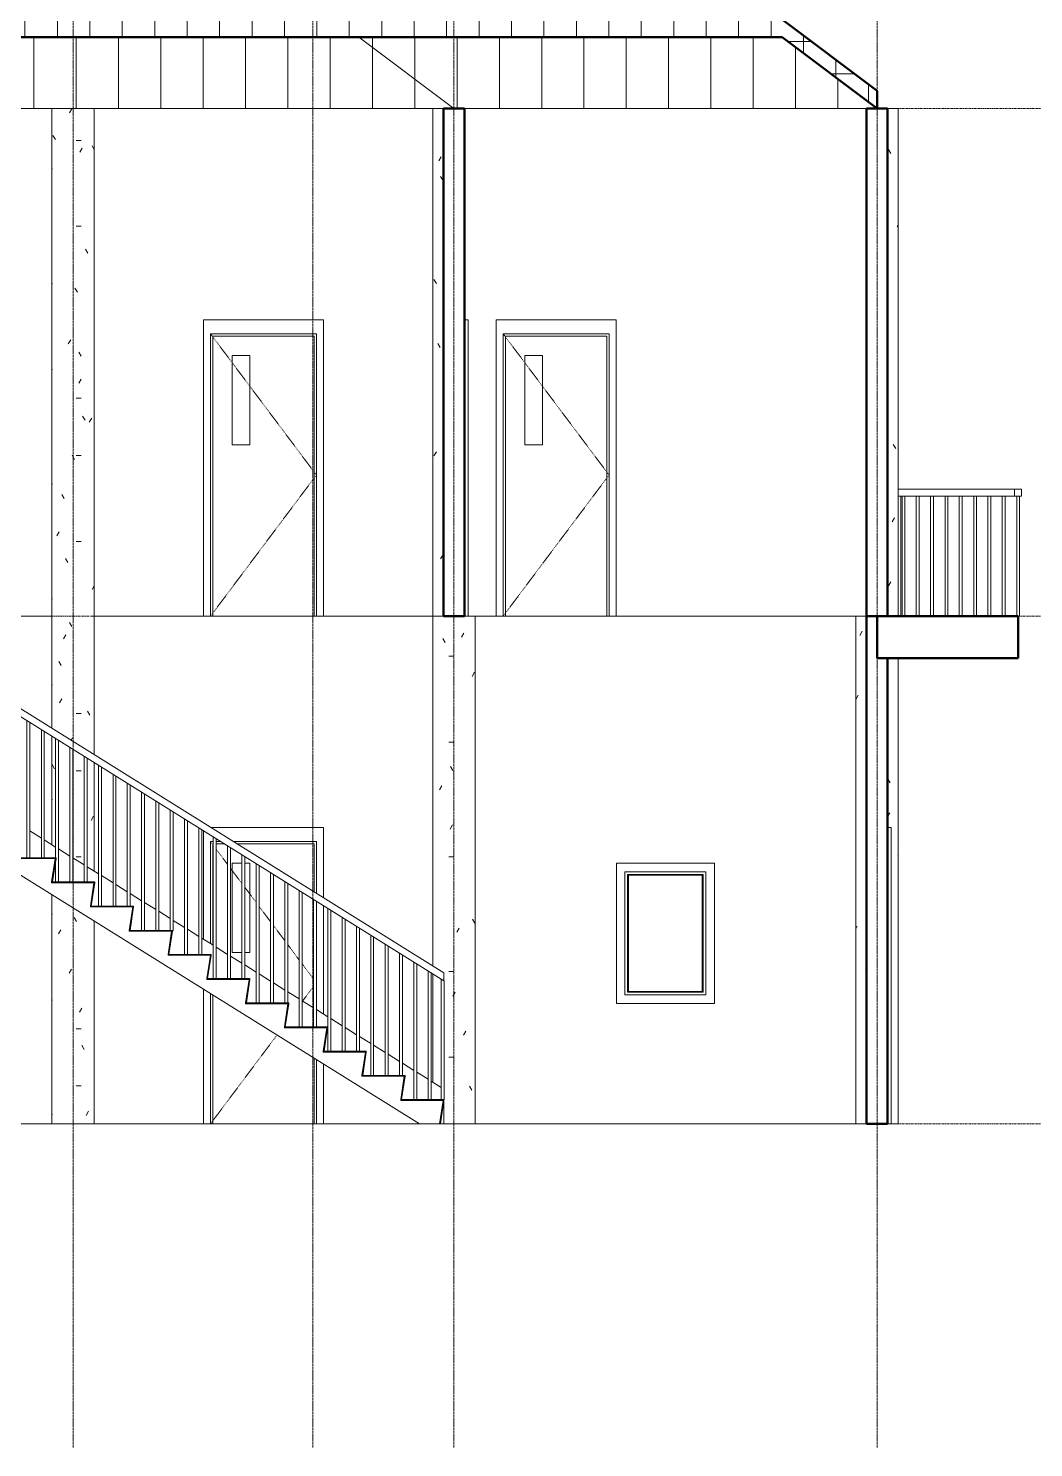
# Model space of a CAD drawing. Header units: millimetres. Extents: x -18254 to 14487, y -2297 to 13088.
# Drawn here: x -3639 to 3488, y -2297 to 7767 of the extents above; entities that cross this region are included whole.
import ezdxf

# ---------------------------------------------------------------- set-up
doc = ezdxf.new("R2010")
doc.units = ezdxf.units.MM
for name, pattern in [('Centre', [31.75, 6.35, -4.7625, 15.875, -4.7625]), ('Dash 1_5mm', [3, 1.5, -1.5]), ('Grid Line 12_5mm', [21.5, 12.5, -3, 3, -3])]:
    doc.linetypes.add(name, pattern=pattern)
for name, color, linetype, lineweight in [('A-COLS-____-OTLN', 7, 'Continuous', 9), ('A-DOOR-____-OTLN-1', 7, 'Dash 1_5mm', 9), ('A-DOOR-____-OTLN-2', 7, 'Continuous', 9), ('A-DOOR-FRAM-OTLN', 7, 'Continuous', 9), ('A-DOOR-GLAZ-MCUT', 7, 'Continuous', 35), ('A-FLOR-____-MCUT', 7, 'Continuous', 50), ('A-FLOR-HRAL-MCUT', 7, 'Continuous', 9), ('A-FLOR-HRAL-OTLN', 7, 'Continuous', 9), ('A-FLOR-LEVL-OTLN-1', 7, 'Centre', 9), ('A-GENM-____-OTLN', 7, 'Continuous', 9), ('A-GLAZ-____-OTLN-1', 7, 'Continuous', 9), ('A-ROOF-____-MCUT', 7, 'Continuous', 50), ('A-ROOF-____-OTLN', 7, 'Continuous', 15), ('A-ROOF-____-PATT-2', 7, 'Continuous', 9), ('A-WALL-____-MCUT', 7, 'Continuous', 50), ('A-WALL-____-OTLN', 7, 'Continuous', 15), ('S-GRID-____-OTLN-1', 7, 'Grid Line 12_5mm', 9), ('S-STRS-____-MCUT', 7, 'Continuous', 18), ('S-STRS-____-OTLN', 7, 'Continuous', 9)]:
    doc.layers.add(name, color=color, linetype=linetype, lineweight=lineweight)
doc.layers.add('A-ROOF-____-PATT-1', color=9, linetype='Continuous', lineweight=9, true_color=0xc0c0c0)
pattern_1 = [(0, (-2283.7, 5143.75), (812.8, 203.2), [33.528, -576.072, 33.528, -576.072, -3251.2]), (0, (-2283.7, 5143.75), (812.8, 203.2), [-1219.2, 33.528, -1185.672, 33.528, -576.072, -1422.4]), (0, (-2283.7, 5143.75), (812.8, 203.2), [-3048, 33.528, -372.872, 33.528, -982.472]), (120, (-1978.9, 5245.35), (-582.3764, 602.3054), [33.528, -576.072, 33.528, -3827.272]), (120, (-1978.9, 5245.35), (-582.3764, 602.3054), [-643.128, -576.072, 33.528, -1185.672, -2032]), (120, (-1978.9, 5245.35), (-582.3764, 602.3054), [-2438.4, 33.528, -576.072, 33.528, -1388.872]), (120, (-1978.9, 5245.35), (-582.3764, 602.3054), [-3081.528, -372.872, 33.528, -982.472]), (240, (-1877.3, 5651.75), (-230.4236, -805.5054), [33.528, -576.072, 33.528, -3827.272]), (240, (-1877.3, 5651.75), (-230.4236, -805.5054), [-643.128, -576.072, 33.528, -1185.672, -2032]), (240, (-1877.3, 5651.75), (-230.4236, -805.5054), [-2438.4, 33.528, -576.072, 33.528, -1388.872]), (240, (-1877.3, 5651.75), (-230.4236, -805.5054), [-3081.528, -372.872, 33.528, -982.472])]

# ---------------------------------------------------------------- blocks, each defined once
blk = doc.blocks.new('M_Door-Passage-Single-Vision_Lite - 750 x 2000mm-V2-Section 3')
at = {"layer": 'A-DOOR-____-OTLN-1'}
for p, q in [((-2347, 2000), (-2328, 1974)), ((-2308, 1948), (-2227, 1839)), ((-2207, 1812), (-2125, 1703)), ((-2105, 1677), (-2023, 1568)), ((-2003, 1541), (-1922, 1432)), ((-1902, 1406), (-1820, 1297)), ((-1800, 1270), (-1719, 1161)), ((-1699, 1135), (-1617, 1026)), ((-1617, 974), (-1695, 870)), ((-1876, 629), (-2347, 0))]:
    blk.add_line(p, q, dxfattribs=at)
at = {"layer": 'A-DOOR-____-OTLN-2'}
for p, q in [((-2195, 1848), (-2125, 1848)), ((-2195, 1213), (-2195, 1848)), ((-2105, 1848), (-2068, 1848)), ((-2068, 1848), (-2068, 1213)), ((-2125, 1213), (-2195, 1213)), ((-2068, 1213), (-2105, 1213)), ((-2332, 0), (-1613, 0))]:
    blk.add_line(p, q, dxfattribs=at)
at = {"layer": 'A-DOOR-FRAM-OTLN'}
for p, q in [((-2397, 2075), (-2397, 1308)), ((-1547, 2100), (-2343, 2100)), ((-1547, 2100), (-1547, 1604)), ((-2347, 2000), (-2328, 2000)), ((-2347, 1277), (-2347, 2000)), ((-2332, 1984), (-2328, 1984)), ((-2332, 1267), (-2332, 1984)), ((-2308, 2000), (-2277, 2000)), ((-2308, 1984), (-2251, 1984)), ((-2182, 2000), (-1597, 2000)), ((-2157, 1984), (-1613, 1984)), ((-1613, 1984), (-1613, 1645)), ((-1597, 2000), (-1597, 1636)), ((-1547, 1545), (-1547, 778)), ((-2397, 954), (-2397, 0)), ((-2347, 0), (-2347, 923)), ((-2332, 0), (-2332, 913)), ((-1613, 466), (-1613, 0)), ((-1597, 456), (-1597, 0)), ((-1547, 425), (-1547, 0)), ((-2397, 0), (-2347, 0)), ((-2347, 0), (-2332, 0)), ((-1597, 0), (-1613, 0)), ((-1547, 0), (-1597, 0))]:
    blk.add_line(p, q, dxfattribs=at)
blk = doc.blocks.new('M_Door-Passage-Single-Vision_Lite - 750 x 2000mm-V3-Section 3')
at = {"layer": 'A-DOOR-FRAM-OTLN'}
for p, q in [((2478, 2100), (2453, 2100)), ((2478, 2100), (2478, 0)), ((2478, 0), (2453, 0))]:
    blk.add_line(p, q, dxfattribs=at)
blk = doc.blocks.new('M_Window-Fixed - 600 x 900mm-1696655-Section 3')
at = {"layer": 'A-GLAZ-____-OTLN-1'}
for p, q in [((609, 1768), (1146, 1768)), ((609, 932), (609, 1768)), ((616, 1762), (616, 938)), ((1139, 1762), (616, 1762)), ((1139, 938), (1139, 1762)), ((1146, 1768), (1146, 932)), ((1146, 932), (609, 932)), ((616, 938), (1139, 938))]:
    blk.add_line(p, q, dxfattribs=at)
blk = doc.blocks.new('M_Trim-Window-Interior-Flat - Picture Frame-1691733-Section 3')
at = {"layer": 'A-GENM-____-OTLN'}
for p, q in [((1225, 1847), (530, 1847)), ((530, 1847), (530, 853)), ((1225, 853), (1225, 1847)), ((590, 913), (590, 1787)), ((590, 1787), (1165, 1787)), ((1165, 1787), (1165, 913)), ((1165, 913), (590, 913)), ((530, 853), (1225, 853))]:
    blk.add_line(p, q, dxfattribs=at)
blk = doc.blocks.new('M_Door-Passage-Single-Vision_Lite - 750 x 2000mm-V1-Section 3')
at = {"layer": 'A-DOOR-____-OTLN-1'}
for p, q in [((-5447, 2000), (-4697, 1000)), ((-4697, 1000), (-5447, 0))]:
    blk.add_line(p, q, dxfattribs=at)
at = {"layer": 'A-DOOR-____-OTLN-2'}
for p, q in [((-5295, 1848), (-5168, 1848)), ((-5295, 1213), (-5295, 1848)), ((-5168, 1848), (-5168, 1213)), ((-5168, 1213), (-5295, 1213)), ((-5432, 0), (-4713, 0))]:
    blk.add_line(p, q, dxfattribs=at)
at = {"layer": 'A-DOOR-FRAM-OTLN'}
for p, q in [((-4647, 2100), (-5497, 2100)), ((-5497, 2100), (-5497, 0)), ((-4647, 2100), (-4647, 0)), ((-5447, 2000), (-4697, 2000)), ((-5447, 0), (-5447, 2000)), ((-5432, 1984), (-4713, 1984)), ((-5432, 0), (-5432, 1984)), ((-4713, 1984), (-4713, 0)), ((-4697, 2000), (-4697, 0)), ((-5497, 0), (-5447, 0)), ((-5447, 0), (-5432, 0)), ((-4697, 0), (-4713, 0)), ((-4647, 0), (-4697, 0))]:
    blk.add_line(p, q, dxfattribs=at)
blk = doc.blocks.new('M_Door-Passage-Single-Vision_Lite - 750 x 2000mm-V4-Section 3')
at = {"layer": 'A-DOOR-____-OTLN-1'}
for p, q in [((-2347, 5600), (-1597, 4600)), ((-1597, 4600), (-2347, 3600))]:
    blk.add_line(p, q, dxfattribs=at)
at = {"layer": 'A-DOOR-____-OTLN-2'}
for p, q in [((-2195, 5448), (-2068, 5448)), ((-2195, 4813), (-2195, 5448)), ((-2068, 5448), (-2068, 4813)), ((-2068, 4813), (-2195, 4813))]:
    blk.add_line(p, q, dxfattribs=at)
at = {"layer": 'A-DOOR-FRAM-OTLN'}
for p, q in [((-1547, 5700), (-2397, 5700)), ((-2397, 5700), (-2397, 3600)), ((-1547, 5700), (-1547, 3600)), ((-2347, 5600), (-1597, 5600)), ((-2347, 3600), (-2347, 5600)), ((-2332, 5584), (-1613, 5584)), ((-2332, 3600), (-2332, 5584)), ((-1613, 5584), (-1613, 3600)), ((-1597, 5600), (-1597, 3600)), ((-2397, 3600), (-2347, 3600)), ((-1547, 3600), (-1597, 3600))]:
    blk.add_line(p, q, dxfattribs=at)
blk = doc.blocks.new('Railing - 20mm-1718728-Section 3')
at = {"layer": 'A-FLOR-HRAL-OTLN'}
for p, q in [((-6169, 4426), (-6169, 3429)), ((-6189, 3429), (-6189, 3600))]:
    blk.add_line(p, q, dxfattribs=at)
blk = doc.blocks.new('Railing - 20mm-1718726-Section 3')
at = {"layer": 'A-FLOR-HRAL-OTLN'}
for p, q in [((-6087, 3429), (-6087, 4376)), ((-6067, 4363), (-6067, 3429))]:
    blk.add_line(p, q, dxfattribs=at)
blk = doc.blocks.new('Railing - 20mm-1718724-Section 3')
at = {"layer": 'A-FLOR-HRAL-OTLN'}
for p, q in [((-5986, 3429), (-5986, 4312)), ((-5966, 4300), (-5966, 3429))]:
    blk.add_line(p, q, dxfattribs=at)
blk = doc.blocks.new('Railing - 20mm-1718722-Section 3')
at = {"layer": 'A-FLOR-HRAL-OTLN'}
for p, q in [((-5884, 3257), (-5884, 4249)), ((-5864, 4236), (-5864, 3257))]:
    blk.add_line(p, q, dxfattribs=at)
blk = doc.blocks.new('Railing - 20mm-1718720-Section 3')
at = {"layer": 'A-FLOR-HRAL-OTLN'}
for p, q in [((-5783, 3257), (-5783, 4185)), ((-5763, 4173), (-5763, 3257))]:
    blk.add_line(p, q, dxfattribs=at)
blk = doc.blocks.new('Railing - 20mm-1718718-Section 3')
at = {"layer": 'A-FLOR-HRAL-OTLN'}
for p, q in [((-5681, 3257), (-5681, 4122)), ((-5661, 4110), (-5661, 3257))]:
    blk.add_line(p, q, dxfattribs=at)
blk = doc.blocks.new('Railing - 20mm-1718716-Section 3')
at = {"layer": 'A-FLOR-HRAL-OTLN'}
for p, q in [((-5579, 3086), (-5579, 4059)), ((-5559, 4046), (-5559, 3086))]:
    blk.add_line(p, q, dxfattribs=at)
blk = doc.blocks.new('Railing - 20mm-1718714-Section 3')
at = {"layer": 'A-FLOR-HRAL-OTLN'}
for p, q in [((-5478, 3086), (-5478, 3995)), ((-5458, 3983), (-5458, 3086))]:
    blk.add_line(p, q, dxfattribs=at)
blk = doc.blocks.new('Railing - 20mm-1718712-Section 3')
at = {"layer": 'A-FLOR-HRAL-OTLN'}
for p, q in [((-5376, 3086), (-5376, 3932)), ((-5356, 3920), (-5356, 2914)), ((-5376, 3068), (-5376, 3080)), ((-5376, 2914), (-5376, 3027))]:
    blk.add_line(p, q, dxfattribs=at)
blk = doc.blocks.new('Railing - 20mm-1718710-Section 3')
at = {"layer": 'A-FLOR-HRAL-OTLN'}
for p, q in [((-5275, 2914), (-5275, 3869)), ((-5255, 3856), (-5255, 2914))]:
    blk.add_line(p, q, dxfattribs=at)
blk = doc.blocks.new('Railing - 20mm-1718708-Section 3')
at = {"layer": 'A-FLOR-HRAL-OTLN'}
for p, q in [((-5173, 2914), (-5173, 3805)), ((-5153, 3793), (-5153, 2914))]:
    blk.add_line(p, q, dxfattribs=at)
blk = doc.blocks.new('Railing - 20mm-1718706-Section 3')
at = {"layer": 'A-FLOR-HRAL-OTLN'}
for p, q in [((-5071, 2743), (-5071, 3742)), ((-5051, 3730), (-5051, 2743))]:
    blk.add_line(p, q, dxfattribs=at)
blk = doc.blocks.new('Railing - 20mm-1718704-Section 3')
at = {"layer": 'A-FLOR-HRAL-OTLN'}
for p, q in [((-4970, 2743), (-4970, 3679)), ((-4950, 3666), (-4950, 2743))]:
    blk.add_line(p, q, dxfattribs=at)
blk = doc.blocks.new('Railing - 20mm-1718702-Section 3')
at = {"layer": 'A-FLOR-HRAL-OTLN'}
for p, q in [((-4868, 2743), (-4868, 3615)), ((-4848, 3603), (-4848, 2743))]:
    blk.add_line(p, q, dxfattribs=at)
blk = doc.blocks.new('Railing - 20mm-1718700-Section 3')
at = {"layer": 'A-FLOR-HRAL-OTLN'}
for p, q in [((-4767, 2571), (-4767, 3552)), ((-4747, 3540), (-4747, 2571))]:
    blk.add_line(p, q, dxfattribs=at)
blk = doc.blocks.new('Railing - 20mm-1718698-Section 3')
at = {"layer": 'A-FLOR-HRAL-OTLN'}
for p, q in [((-4665, 2571), (-4665, 3489)), ((-4645, 3476), (-4645, 2571))]:
    blk.add_line(p, q, dxfattribs=at)
blk = doc.blocks.new('Railing - 20mm-1718696-Section 3')
at = {"layer": 'A-FLOR-HRAL-OTLN'}
for p, q in [((-4563, 2571), (-4563, 3425)), ((-4543, 3413), (-4543, 2571))]:
    blk.add_line(p, q, dxfattribs=at)
blk = doc.blocks.new('Railing - 20mm-1718694-Section 3')
at = {"layer": 'A-FLOR-HRAL-OTLN'}
for p, q in [((-4462, 2400), (-4462, 3362)), ((-4442, 3350), (-4442, 2400))]:
    blk.add_line(p, q, dxfattribs=at)
blk = doc.blocks.new('Railing - 20mm-1718692-Section 3')
at = {"layer": 'A-FLOR-HRAL-OTLN'}
for p, q in [((-4360, 2400), (-4360, 3299)), ((-4340, 3286), (-4340, 2400))]:
    blk.add_line(p, q, dxfattribs=at)
blk = doc.blocks.new('Railing - 20mm-1694394-Section 3')
at = {"layer": 'A-FLOR-HRAL-OTLN'}
for p, q in [((-4259, 2229), (-4259, 3235)), ((-4239, 3223), (-4239, 2229))]:
    blk.add_line(p, q, dxfattribs=at)
blk = doc.blocks.new('Railing - 20mm-1694392-Section 3')
at = {"layer": 'A-FLOR-HRAL-OTLN'}
for p, q in [((-4157, 2229), (-4157, 3172)), ((-4137, 3160), (-4137, 2229))]:
    blk.add_line(p, q, dxfattribs=at)
blk = doc.blocks.new('Railing - 20mm-1694390-Section 3')
at = {"layer": 'A-FLOR-HRAL-OTLN'}
for p, q in [((-4055, 2229), (-4055, 3109)), ((-4035, 3096), (-4035, 2229))]:
    blk.add_line(p, q, dxfattribs=at)
blk = doc.blocks.new('Railing - 20mm-1694388-Section 3')
at = {"layer": 'A-FLOR-HRAL-OTLN'}
for p, q in [((-3954, 2057), (-3954, 3045)), ((-3934, 3033), (-3934, 2057))]:
    blk.add_line(p, q, dxfattribs=at)
blk = doc.blocks.new('Railing - 20mm-1694386-Section 3')
at = {"layer": 'A-FLOR-HRAL-OTLN'}
for p, q in [((-3852, 2057), (-3852, 2982)), ((-3832, 2970), (-3832, 2057))]:
    blk.add_line(p, q, dxfattribs=at)
blk = doc.blocks.new('Railing - 20mm-1694384-Section 3')
at = {"layer": 'A-FLOR-HRAL-OTLN'}
for p, q in [((-3751, 2057), (-3751, 2919)), ((-3731, 2906), (-3731, 2057))]:
    blk.add_line(p, q, dxfattribs=at)
blk = doc.blocks.new('Railing - 20mm-1694382-Section 3')
at = {"layer": 'A-FLOR-HRAL-OTLN'}
for p, q in [((-3649, 1886), (-3649, 2855)), ((-3629, 2843), (-3629, 1886))]:
    blk.add_line(p, q, dxfattribs=at)
blk = doc.blocks.new('Railing - 20mm-1694380-Section 3')
at = {"layer": 'A-FLOR-HRAL-OTLN'}
for p, q in [((-3547, 1886), (-3547, 2792)), ((-3527, 2780), (-3527, 1886))]:
    blk.add_line(p, q, dxfattribs=at)
blk = doc.blocks.new('Railing - 20mm-1694378-Section 3')
at = {"layer": 'A-FLOR-HRAL-OTLN'}
for p, q in [((-3446, 1886), (-3446, 2729)), ((-3426, 2716), (-3426, 1714)), ((-3446, 1714), (-3446, 1864))]:
    blk.add_line(p, q, dxfattribs=at)
blk = doc.blocks.new('Railing - 20mm-1694376-Section 3')
at = {"layer": 'A-FLOR-HRAL-OTLN'}
for p, q in [((-3344, 1714), (-3344, 2665)), ((-3324, 2653), (-3324, 1714))]:
    blk.add_line(p, q, dxfattribs=at)
blk = doc.blocks.new('Railing - 20mm-1694374-Section 3')
at = {"layer": 'A-FLOR-HRAL-OTLN'}
for p, q in [((-3243, 1714), (-3243, 2602)), ((-3223, 2590), (-3223, 1714))]:
    blk.add_line(p, q, dxfattribs=at)
blk = doc.blocks.new('Railing - 20mm-1694372-Section 3')
at = {"layer": 'A-FLOR-HRAL-OTLN'}
for p, q in [((-3141, 1543), (-3141, 2539)), ((-3121, 2526), (-3121, 1543))]:
    blk.add_line(p, q, dxfattribs=at)
blk = doc.blocks.new('Railing - 20mm-1694370-Section 3')
at = {"layer": 'A-FLOR-HRAL-OTLN'}
for p, q in [((-3039, 1543), (-3039, 2475)), ((-3019, 2463), (-3019, 1543))]:
    blk.add_line(p, q, dxfattribs=at)
blk = doc.blocks.new('Railing - 20mm-1694368-Section 3')
at = {"layer": 'A-FLOR-HRAL-OTLN'}
for p, q in [((-2938, 1543), (-2938, 2412)), ((-2918, 2400), (-2918, 1543))]:
    blk.add_line(p, q, dxfattribs=at)
blk = doc.blocks.new('Railing - 20mm-1694366-Section 3')
at = {"layer": 'A-FLOR-HRAL-OTLN'}
for p, q in [((-2836, 1371), (-2836, 2349)), ((-2816, 2336), (-2816, 1371))]:
    blk.add_line(p, q, dxfattribs=at)
blk = doc.blocks.new('Railing - 20mm-1694364-Section 3')
at = {"layer": 'A-FLOR-HRAL-OTLN'}
for p, q in [((-2735, 1371), (-2735, 2285)), ((-2715, 2273), (-2715, 1371))]:
    blk.add_line(p, q, dxfattribs=at)
blk = doc.blocks.new('Railing - 20mm-1694362-Section 3')
at = {"layer": 'A-FLOR-HRAL-OTLN'}
for p, q in [((-2633, 1371), (-2633, 2222)), ((-2613, 2210), (-2613, 1371)), ((-2618, 1371), (-2613, 1371))]:
    blk.add_line(p, q, dxfattribs=at)
blk = doc.blocks.new('Railing - 20mm-1694360-Section 3')
at = {"layer": 'A-FLOR-HRAL-OTLN'}
for p, q in [((-2531, 1200), (-2531, 2159)), ((-2511, 2146), (-2511, 1200))]:
    blk.add_line(p, q, dxfattribs=at)
blk = doc.blocks.new('Railing - 20mm-1694358-Section 3')
at = {"layer": 'A-FLOR-HRAL-OTLN'}
for p, q in [((-2430, 1200), (-2430, 2095)), ((-2410, 2083), (-2410, 1200))]:
    blk.add_line(p, q, dxfattribs=at)
blk = doc.blocks.new('Railing - 20mm-1694356-Section 3')
at = {"layer": 'A-FLOR-HRAL-OTLN'}
for p, q in [((-2328, 1029), (-2328, 2032)), ((-2308, 2020), (-2308, 1029))]:
    blk.add_line(p, q, dxfattribs=at)
blk = doc.blocks.new('Railing - 20mm-1694354-Section 3')
at = {"layer": 'A-FLOR-HRAL-OTLN'}
for p, q in [((-2227, 1029), (-2227, 1969)), ((-2207, 1956), (-2207, 1029))]:
    blk.add_line(p, q, dxfattribs=at)
blk = doc.blocks.new('Railing - 20mm-1694352-Section 3')
at = {"layer": 'A-FLOR-HRAL-OTLN'}
for p, q in [((-2125, 1029), (-2125, 1905)), ((-2105, 1893), (-2105, 1029))]:
    blk.add_line(p, q, dxfattribs=at)
blk = doc.blocks.new('Railing - 20mm-1694350-Section 3')
at = {"layer": 'A-FLOR-HRAL-OTLN'}
for p, q in [((-2023, 857), (-2023, 1842)), ((-2003, 1830), (-2003, 857))]:
    blk.add_line(p, q, dxfattribs=at)
blk = doc.blocks.new('Railing - 20mm-1694348-Section 3')
at = {"layer": 'A-FLOR-HRAL-OTLN'}
for p, q in [((-1922, 857), (-1922, 1779)), ((-1902, 1766), (-1902, 857))]:
    blk.add_line(p, q, dxfattribs=at)
blk = doc.blocks.new('Railing - 20mm-1694346-Section 3')
at = {"layer": 'A-FLOR-HRAL-OTLN'}
for p, q in [((-1820, 857), (-1820, 1715)), ((-1800, 1703), (-1800, 857))]:
    blk.add_line(p, q, dxfattribs=at)
blk = doc.blocks.new('Railing - 20mm-1694344-Section 3')
at = {"layer": 'A-FLOR-HRAL-OTLN'}
for p, q in [((-1719, 686), (-1719, 1652)), ((-1699, 1640), (-1699, 686))]:
    blk.add_line(p, q, dxfattribs=at)
blk = doc.blocks.new('Railing - 20mm-1694342-Section 3')
at = {"layer": 'A-FLOR-HRAL-OTLN'}
for p, q in [((-1617, 686), (-1617, 1589)), ((-1597, 1576), (-1597, 686))]:
    blk.add_line(p, q, dxfattribs=at)
blk = doc.blocks.new('Railing - 20mm-1694340-Section 3')
at = {"layer": 'A-FLOR-HRAL-OTLN'}
for p, q in [((-1515, 514), (-1515, 1525)), ((-1495, 1513), (-1495, 514))]:
    blk.add_line(p, q, dxfattribs=at)
blk = doc.blocks.new('Railing - 20mm-1694338-Section 3')
at = {"layer": 'A-FLOR-HRAL-OTLN'}
for p, q in [((-1414, 514), (-1414, 1462)), ((-1394, 1450), (-1394, 514))]:
    blk.add_line(p, q, dxfattribs=at)
blk = doc.blocks.new('Railing - 20mm-1694336-Section 3')
at = {"layer": 'A-FLOR-HRAL-OTLN'}
for p, q in [((-1312, 514), (-1312, 1399)), ((-1292, 1386), (-1292, 514))]:
    blk.add_line(p, q, dxfattribs=at)
blk = doc.blocks.new('Railing - 20mm-1694334-Section 3')
at = {"layer": 'A-FLOR-HRAL-OTLN'}
for p, q in [((-1211, 343), (-1211, 1335)), ((-1191, 1323), (-1191, 343))]:
    blk.add_line(p, q, dxfattribs=at)
blk = doc.blocks.new('Railing - 20mm-1694332-Section 3')
at = {"layer": 'A-FLOR-HRAL-OTLN'}
for p, q in [((-1109, 343), (-1109, 1272)), ((-1089, 1260), (-1089, 343))]:
    blk.add_line(p, q, dxfattribs=at)
blk = doc.blocks.new('Railing - 20mm-1694330-Section 3')
at = {"layer": 'A-FLOR-HRAL-OTLN'}
for p, q in [((-1007, 343), (-1007, 1209)), ((-987, 1196), (-987, 343))]:
    blk.add_line(p, q, dxfattribs=at)
blk = doc.blocks.new('Railing - 20mm-1694328-Section 3')
at = {"layer": 'A-FLOR-HRAL-OTLN'}
for p, q in [((-906, 171), (-906, 1145)), ((-886, 1133), (-886, 171))]:
    blk.add_line(p, q, dxfattribs=at)
blk = doc.blocks.new('Railing - 20mm-1694326-Section 3')
at = {"layer": 'A-FLOR-HRAL-OTLN'}
for p, q in [((-804, 171), (-804, 1082)), ((-784, 1070), (-784, 171))]:
    blk.add_line(p, q, dxfattribs=at)
blk = doc.blocks.new('Railing - 20mm-1694324-Section 3')
at = {"layer": 'A-FLOR-HRAL-OTLN'}
for p, q in [((-6173, 4429), (-6173, 3429)), ((-6193, 3429), (-6193, 3600))]:
    blk.add_line(p, q, dxfattribs=at)
blk = doc.blocks.new('Railing - 20mm-1694322-Section 3')
at = {"layer": 'A-FLOR-HRAL-OTLN'}
for p, q in [((-712, 171), (-712, 1025)), ((-692, 1012), (-692, 171))]:
    blk.add_line(p, q, dxfattribs=at)
blk = doc.blocks.new('Railing - Railing-1694290-Section 3')
for name in ['Railing - 20mm-1694324-Section 3', 'Railing - 20mm-1718728-Section 3', 'Railing - 20mm-1718726-Section 3', 'Railing - 20mm-1718724-Section 3', 'Railing - 20mm-1718722-Section 3', 'Railing - 20mm-1718720-Section 3', 'Railing - 20mm-1718718-Section 3', 'Railing - 20mm-1718716-Section 3', 'Railing - 20mm-1718714-Section 3', 'Railing - 20mm-1718712-Section 3', 'Railing - 20mm-1718710-Section 3', 'Railing - 20mm-1718708-Section 3', 'Railing - 20mm-1718706-Section 3', 'Railing - 20mm-1718704-Section 3', 'Railing - 20mm-1718702-Section 3', 'Railing - 20mm-1718700-Section 3', 'Railing - 20mm-1718698-Section 3', 'Railing - 20mm-1718696-Section 3', 'Railing - 20mm-1718694-Section 3', 'Railing - 20mm-1718692-Section 3', 'Railing - 20mm-1694394-Section 3', 'Railing - 20mm-1694392-Section 3', 'Railing - 20mm-1694390-Section 3', 'Railing - 20mm-1694388-Section 3', 'Railing - 20mm-1694386-Section 3', 'Railing - 20mm-1694384-Section 3', 'Railing - 20mm-1694382-Section 3', 'Railing - 20mm-1694380-Section 3', 'Railing - 20mm-1694378-Section 3', 'Railing - 20mm-1694376-Section 3', 'Railing - 20mm-1694374-Section 3', 'Railing - 20mm-1694372-Section 3', 'Railing - 20mm-1694370-Section 3', 'Railing - 20mm-1694368-Section 3', 'Railing - 20mm-1694366-Section 3', 'Railing - 20mm-1694364-Section 3', 'Railing - 20mm-1694362-Section 3', 'Railing - 20mm-1694360-Section 3', 'Railing - 20mm-1694358-Section 3', 'Railing - 20mm-1694356-Section 3', 'Railing - 20mm-1694354-Section 3', 'Railing - 20mm-1694352-Section 3', 'Railing - 20mm-1694350-Section 3', 'Railing - 20mm-1694348-Section 3', 'Railing - 20mm-1694346-Section 3', 'Railing - 20mm-1694344-Section 3', 'Railing - 20mm-1694342-Section 3', 'Railing - 20mm-1694340-Section 3', 'Railing - 20mm-1694338-Section 3', 'Railing - 20mm-1694336-Section 3', 'Railing - 20mm-1694334-Section 3', 'Railing - 20mm-1694332-Section 3', 'Railing - 20mm-1694330-Section 3', 'Railing - 20mm-1694328-Section 3', 'Railing - 20mm-1694326-Section 3', 'Railing - 20mm-1694322-Section 3']:
    blk.add_blockref(name, (0, 0))
blk = doc.blocks.new('Top Rail Type - Top Rail_Internal_-1694300-Section 3')
at = {"layer": 'A-FLOR-HRAL-OTLN'}
for p, q in [((-6183, 4435), (-693, 1013)), ((-693, 1071), (-6168, 4484)), ((-693, 1071), (-693, 1013))]:
    blk.add_line(p, q, dxfattribs=at)
blk = doc.blocks.new('Railing - 20mm-1708141-Section 3')
at = {"layer": 'A-FLOR-HRAL-OTLN'}
blk.add_line((2547, 4450), (2547, 3600), dxfattribs=at)
blk = doc.blocks.new('Railing - 20mm-V6-Section 3')
at = {"layer": 'A-FLOR-HRAL-OTLN'}
for p, q in [((3368, 4450), (3368, 3600)), ((3388, 3600), (3388, 4450)), ((3378, 3600), (3388, 3600))]:
    blk.add_line(p, q, dxfattribs=at)
blk = doc.blocks.new('Railing - 20mm-V7-Section 3')
at = {"layer": 'A-FLOR-HRAL-OTLN'}
for p, q in [((3266, 3600), (3266, 4450)), ((3286, 4450), (3286, 3600))]:
    blk.add_line(p, q, dxfattribs=at)
blk = doc.blocks.new('Railing - Railing-1708273-Section 3')
at = {"layer": 'A-FLOR-HRAL-MCUT'}
for p, q in [((3353, 4500), (3353, 4450)), ((3403, 4500), (3353, 4500)), ((3353, 4450), (3403, 4450)), ((3403, 4450), (3403, 4500))]:
    blk.add_line(p, q, dxfattribs=at)
at = {"layer": 'A-FLOR-HRAL-OTLN'}
for p, q in [((3353, 4500), (2528, 4500)), ((2528, 4450), (3353, 4450))]:
    blk.add_line(p, q, dxfattribs=at)
for name, p in [('Railing - 20mm-1708141-Section 3', (0, 0)), ('Railing - 20mm-V7-Section 3', (-711, 0)), ('Railing - 20mm-V7-Section 3', (-610, 0)), ('Railing - 20mm-V7-Section 3', (-508, 0)), ('Railing - 20mm-V7-Section 3', (-406, 0)), ('Railing - 20mm-V7-Section 3', (-305, 0)), ('Railing - 20mm-V7-Section 3', (-203, 0)), ('Railing - 20mm-V7-Section 3', (-102, 0)), ('Railing - 20mm-V7-Section 3', (0, 0)), ('Railing - 20mm-V6-Section 3', (0, 0))]:
    blk.add_blockref(name, p)
blk = doc.blocks.new('Top Rail Type - Top Rail_Internal_-1708427-Section 3')
at = {"layer": 'A-FLOR-HRAL-OTLN'}
for p, q in [((3353, 4500), (2528, 4500)), ((2528, 4450), (3353, 4450)), ((3353, 4500), (3353, 4450)), ((3403, 4500), (3353, 4500)), ((3353, 4450), (3403, 4450)), ((3403, 4450), (3403, 4500))]:
    blk.add_line(p, q, dxfattribs=at)

msp = doc.modelspace()

# ---------------------------------------------------------------- hatches: boundary and pattern name
at = {"layer": 'A-COLS-____-OTLN'}
h = msp.add_hatch(dxfattribs=at)
h.set_pattern_fill('FP_1', color=256, style=0, pattern_type=2)
h.set_pattern_definition(pattern_1)
h.paths.add_polyline_path([(-3172, 0), (-3172, 1438), (-3472, 1625), (-3472, 0)])
h.paths.add_polyline_path([(-3172, 1791), (-3172, 2558), (-3223, 2590), (-3223, 1822)])
h.paths.add_polyline_path([(-3243, 1835), (-3243, 2602), (-3324, 2653), (-3324, 1886)])
h.paths.add_polyline_path([(-3344, 1898), (-3344, 2665), (-3426, 2716), (-3426, 1949)])
h.paths.add_polyline_path([(-3446, 1961), (-3446, 2729), (-3472, 2745), (-3472, 1978), (-3446, 1962)])
h.paths.add_polyline_path([(-3172, 2617), (-3172, 7200), (-3472, 7200), (-3472, 2804), (-3324, 2712)])
h = msp.add_hatch(dxfattribs=at)
h.set_pattern_fill('FP_1', color=256, style=0, pattern_type=2)
h.set_pattern_definition(pattern_1)
h.paths.add_polyline_path([(-472, 0), (-472, 3600), (-697, 3600), (-697, 7200), (-772, 7200), (-772, 1121), (-693, 1071), (-692, 0), (-606, 0)])
h.paths.add_polyline_path([(-712, 257), (-712, 1025), (-772, 1062), (-772, 295), (-755, 284)])
h = msp.add_hatch(dxfattribs=at)
h.set_pattern_fill('FP_1', color=256, style=0, pattern_type=2)
h.set_pattern_definition(pattern_1)
h.paths.add_polyline_path([(-697, 3600), (-697, 7200), (-772, 7200), (-772, 3600)])
h = msp.add_hatch(dxfattribs=at)
h.set_pattern_fill('FP_1', color=256, style=0, pattern_type=2)
h.set_pattern_definition(pattern_1)
h.paths.add_polyline_path([(2528, 0), (2528, 3300), (2453, 3300), (2453, 2100), (2478, 2100), (2478, 0)])
h.paths.add_polyline_path([(2528, 3600), (2528, 7200), (2453, 7200), (2453, 3600)])
h = msp.add_hatch(dxfattribs=at)
h.set_pattern_fill('FP_1', color=256, style=0, pattern_type=2)
h.set_pattern_definition(pattern_1)
h.paths.add_polyline_path([(2303, 0), (2303, 3600), (2228, 3600), (2228, 0)])
at = {"layer": 'A-ROOF-____-PATT-1'}
h = msp.add_hatch(dxfattribs=at)
h.set_pattern_fill('FP_2', color=256, style=0, pattern_type=2)
h.set_pattern_definition([(0, (-2283.7, 5143.75), (0, 230), []), (90, (-2283.7, 5143.75), (-230, 1e-14), [])])
h.paths.add_polyline_path([(2378, 7200), (2378, 7325), (1705, 7829), (-5920, 7829), (-7535, 9041), (-9822, 7325), (-9822, 7200), (-7535, 8916), (-5920, 7704), (1705, 7704)])
at = {"layer": 'A-ROOF-____-PATT-2'}
h = msp.add_hatch(dxfattribs=at)
h.set_pattern_fill('FP_3', color=256, style=0, pattern_type=2)
h.set_pattern_definition([(90, (0, 11822.64), (-300, 2e-14), [])])
h.paths.add_polyline_path([(-1672, 7200), (-622, 7200), (-1295, 7704), (-5920, 7704), (-7535, 8916), (-9822, 7200), (-2283, 7200)])
h = msp.add_hatch(dxfattribs=at)
h.set_pattern_fill('FP_5', color=256, style=0, pattern_type=2)
h.set_pattern_definition([(90, (0, 10574.64), (-300, 2e-14), [])])
h.paths.add_polyline_path([(-606, 7200), (2378, 7200), (1705, 7704), (-1295, 7704), (-622, 7200)])

# ---------------------------------------------------------------- linework, layer by layer
at = {"layer": 'A-COLS-____-OTLN'}
for p, q in [((-3472, 2804), (-3472, 7200)), ((-3472, 7200), (-3172, 7200)), ((-3172, 2617), (-3172, 7200)), ((-772, 1121), (-772, 7200)), ((-697, 7200), (-772, 7200)), ((-772, 3600), (-772, 7200)), ((-697, 7200), (-772, 7200)), ((2453, 7200), (2528, 7200)), ((2528, 3600), (2528, 7200)), ((-697, 3600), (-772, 3600)), ((-472, 0), (-472, 3600)), ((2228, 0), (2228, 3600)), ((2528, 0), (2528, 3300)), ((-3472, 1978), (-3472, 2745)), ((-3172, 1791), (-3172, 2558)), ((-3472, 0), (-3472, 1625)), ((-3172, 0), (-3172, 1438)), ((-772, 295), (-772, 1062)), ((-3172, 0), (-3472, 0)), ((-472, 0), (-693, 0)), ((2303, 0), (2228, 0)), ((2528, 0), (2478, 0))]:
    msp.add_line(p, q, dxfattribs=at)
at = {"layer": 'A-FLOR-____-MCUT'}
for p, q in [((3378, 3600), (2378, 3600)), ((3378, 3300), (3378, 3600)), ((2378, 3300), (3378, 3300))]:
    msp.add_line(p, q, dxfattribs=at)
at = {"layer": 'A-FLOR-LEVL-OTLN-1'}
for p, q in [((-18254, 7200), (13687, 7200)), ((-18254, 3600), (13687, 3600)), ((-18254, 0), (13687, 0))]:
    msp.add_line(p, q, dxfattribs=at)
at = {"layer": 'A-ROOF-____-MCUT'}
for p, q in [((2378, 7325), (1705, 7829)), ((-5920, 7704), (1705, 7704)), ((1705, 7704), (2378, 7200)), ((2378, 7200), (2378, 7325))]:
    msp.add_line(p, q, dxfattribs=at)
at = {"layer": 'A-ROOF-____-OTLN'}
msp.add_line((-1295, 7704), (-622, 7200), dxfattribs=at)
at = {"layer": 'A-WALL-____-MCUT'}
for p, q in [((-547, 7200), (-697, 7200)), ((-697, 7200), (-697, 3600)), ((-547, 3600), (-547, 7200)), ((2303, 7200), (2303, 0)), ((2453, 7200), (2303, 7200)), ((2453, 3600), (2453, 7200)), ((-697, 3600), (-547, 3600)), ((2303, 3600), (2378, 3600)), ((2378, 3300), (2378, 3600)), ((2453, 0), (2453, 3300)), ((2303, 0), (2453, 0))]:
    msp.add_line(p, q, dxfattribs=at)
at = {"layer": 'A-WALL-____-OTLN'}
for p, q in [((-3472, 7200), (-6672, 7200)), ((-772, 7200), (-3172, 7200)), ((2303, 7200), (-547, 7200)), ((-3472, 3600), (-3822, 3600)), ((-2397, 3600), (-3172, 3600)), ((-1597, 3600), (-2347, 3600)), ((-772, 3600), (-1547, 3600)), ((-522, 3600), (-322, 3600)), ((528, 3600), (2303, 3600)), ((-4647, 0), (-3472, 0)), ((-3172, 0), (-2397, 0)), ((-1547, 0), (-866, 0)), ((-472, 0), (2228, 0))]:
    msp.add_line(p, q, dxfattribs=at)
at = {"layer": 'S-GRID-____-OTLN-1'}
for p, q in [((-3322, -2297), (-3322, 11788)), ((-1622, -2297), (-1622, 11788)), ((-622, -2297), (-622, 11788)), ((2378, -2297), (2378, 11788))]:
    msp.add_line(p, q, dxfattribs=at)
at = {"layer": 'S-STRS-____-MCUT'}
for p, q in [((-3443, 1886), (-3749, 1886)), ((-3749, 1880), (-3443, 1880)), ((-3449, 1880), (-3474, 1714)), ((-3468, 1714), (-3443, 1880)), ((-3443, 1880), (-3449, 1880)), ((-3443, 1880), (-3443, 1886)), ((-3168, 1714), (-3474, 1714)), ((-3474, 1714), (-3474, 1708)), ((-3474, 1714), (-3468, 1714)), ((-3168, 1708), (-3168, 1714)), ((-3474, 1708), (-3168, 1708)), ((-3174, 1708), (-3199, 1543)), ((-3193, 1543), (-3168, 1708)), ((-3168, 1708), (-3174, 1708)), ((-2893, 1543), (-3199, 1543)), ((-3199, 1543), (-3199, 1537)), ((-3199, 1543), (-3193, 1543)), ((-3199, 1537), (-2893, 1537)), ((-2899, 1537), (-2924, 1371)), ((-2918, 1371), (-2893, 1537)), ((-2893, 1537), (-2899, 1537)), ((-2893, 1537), (-2893, 1543)), ((-2618, 1371), (-2924, 1371)), ((-2924, 1371), (-2924, 1365)), ((-2924, 1371), (-2918, 1371)), ((-2924, 1365), (-2618, 1365)), ((-2624, 1365), (-2649, 1200)), ((-2643, 1200), (-2618, 1365)), ((-2618, 1365), (-2624, 1365)), ((-2618, 1365), (-2618, 1371)), ((-2343, 1200), (-2649, 1200)), ((-2649, 1200), (-2649, 1194)), ((-2649, 1200), (-2643, 1200)), ((-2649, 1194), (-2343, 1194)), ((-2349, 1194), (-2374, 1029)), ((-2368, 1029), (-2343, 1194)), ((-2343, 1194), (-2349, 1194)), ((-2343, 1194), (-2343, 1200)), ((-2068, 1029), (-2374, 1029)), ((-2374, 1029), (-2374, 1023)), ((-2374, 1029), (-2368, 1029)), ((-2374, 1023), (-2068, 1023)), ((-2074, 1023), (-2099, 857)), ((-2093, 857), (-2068, 1023)), ((-2068, 1023), (-2074, 1023)), ((-2068, 1023), (-2068, 1029)), ((-1793, 857), (-2099, 857)), ((-2099, 857), (-2099, 851)), ((-2099, 857), (-2093, 857)), ((-2099, 851), (-1793, 851)), ((-1799, 851), (-1824, 686)), ((-1818, 686), (-1793, 851)), ((-1793, 851), (-1799, 851)), ((-1793, 851), (-1793, 857)), ((-1518, 686), (-1824, 686)), ((-1824, 686), (-1824, 680)), ((-1824, 686), (-1818, 686)), ((-1824, 680), (-1518, 680)), ((-1524, 680), (-1549, 514)), ((-1543, 514), (-1518, 680)), ((-1518, 680), (-1524, 680)), ((-1518, 680), (-1518, 686)), ((-1243, 514), (-1549, 514)), ((-1549, 514), (-1549, 508)), ((-1549, 514), (-1543, 514)), ((-1549, 508), (-1243, 508)), ((-1249, 508), (-1274, 343)), ((-1268, 343), (-1243, 508)), ((-1243, 508), (-1249, 508)), ((-1243, 508), (-1243, 514)), ((-968, 343), (-1274, 343)), ((-1274, 343), (-1274, 337)), ((-1274, 343), (-1268, 343)), ((-1274, 337), (-968, 337)), ((-974, 337), (-999, 171)), ((-993, 171), (-968, 337)), ((-968, 337), (-974, 337)), ((-968, 337), (-968, 343)), ((-999, 171), (-999, 165)), ((-693, 171), (-999, 171)), ((-999, 171), (-993, 171)), ((-999, 165), (-693, 165)), ((-699, 165), (-724, 0)), ((-718, 0), (-693, 165)), ((-693, 165), (-699, 165)), ((-693, 165), (-693, 171)), ((-724, 0), (-718, 0))]:
    msp.add_line(p, q, dxfattribs=at)
at = {"layer": 'S-STRS-____-OTLN'}
for p, q in [((-6193, 3320), (-866, 0)), ((-3629, 2076), (-3547, 2025)), ((-3527, 2012), (-3446, 1962)), ((-3426, 1949), (-3344, 1898)), ((-3324, 1886), (-3243, 1835)), ((-3223, 1822), (-3141, 1771)), ((-3121, 1759), (-3039, 1708)), ((-3019, 1696), (-2938, 1645)), ((-2918, 1632), (-2836, 1581)), ((-2816, 1569), (-2735, 1518)), ((-2715, 1506), (-2633, 1455)), ((-2613, 1442), (-2531, 1391)), ((-2511, 1379), (-2430, 1328)), ((-2410, 1316), (-2328, 1265)), ((-2308, 1252), (-2227, 1201)), ((-2207, 1189), (-2125, 1138)), ((-2105, 1126), (-2023, 1075)), ((-2003, 1062), (-1922, 1011)), ((-1902, 999), (-1820, 948)), ((-1800, 936), (-1719, 885)), ((-1699, 872), (-1617, 821)), ((-1597, 809), (-1515, 758)), ((-1495, 746), (-1414, 695)), ((-1394, 682), (-1312, 631)), ((-1292, 619), (-1211, 568)), ((-1191, 556), (-1109, 505)), ((-1089, 492), (-1007, 441)), ((-987, 429), (-906, 378)), ((-886, 366), (-804, 315)), ((-784, 302), (-712, 257)), ((-693, 171), (-693, 0)), ((-724, 0), (-866, 0)), ((-693, 0), (-718, 0))]:
    msp.add_line(p, q, dxfattribs=at)

# ---------------------------------------------------------------- block references
at = {"layer": 'A-DOOR-____-OTLN-1'}
for name, p in [('M_Door-Passage-Single-Vision_Lite - 750 x 2000mm-V4-Section 3', (0, 0)), ('M_Door-Passage-Single-Vision_Lite - 750 x 2000mm-V1-Section 3', (5175, 3600)), ('M_Door-Passage-Single-Vision_Lite - 750 x 2000mm-V2-Section 3', (0, 0))]:
    msp.add_blockref(name, p, dxfattribs=at)
at = {"layer": 'A-DOOR-GLAZ-MCUT'}
for p in [(-3000, 3600), (0, 0)]:
    msp.add_blockref('M_Door-Passage-Single-Vision_Lite - 750 x 2000mm-V3-Section 3', p, dxfattribs=at)
at = {"layer": 'A-FLOR-HRAL-OTLN'}
for name in ['Railing - Railing-1694290-Section 3', 'Top Rail Type - Top Rail_Internal_-1694300-Section 3', 'Railing - Railing-1708273-Section 3', 'Top Rail Type - Top Rail_Internal_-1708427-Section 3']:
    msp.add_blockref(name, (0, 0), dxfattribs=at)
at = {"layer": 'A-GENM-____-OTLN'}
msp.add_blockref('M_Trim-Window-Interior-Flat - Picture Frame-1691733-Section 3', (0, 0), dxfattribs=at)
at = {"layer": 'A-GLAZ-____-OTLN-1'}
msp.add_blockref('M_Window-Fixed - 600 x 900mm-1696655-Section 3', (0, 0), dxfattribs=at)

doc.saveas('drawing.dxf')
